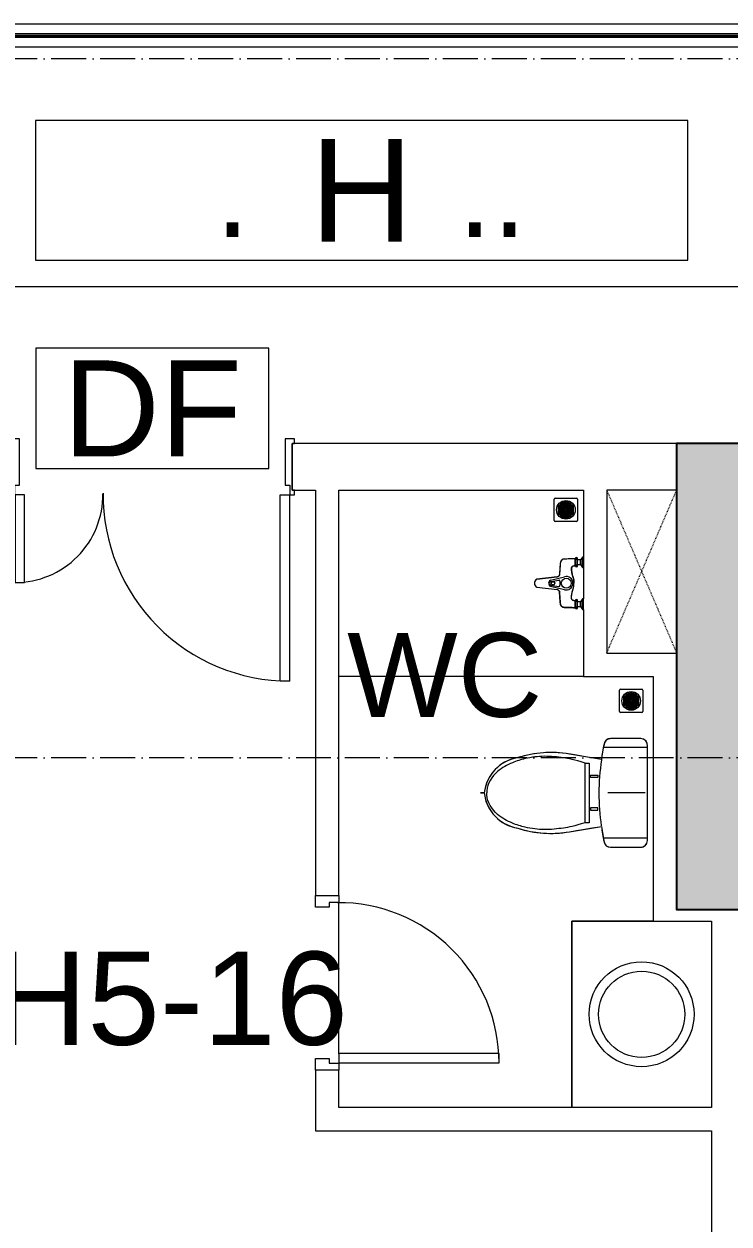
# Model space of a CAD drawing. Header units: millimetres. Extents: x -20144 to 122974, y -38328 to 48263.
# Drawn here: x 13950 to 16976, y 6450 to 11600 of the extents above; entities that cross this region are included whole.
import ezdxf
from ezdxf.enums import TextEntityAlignment as Align

# ---------------------------------------------------------------- set-up
doc = ezdxf.new("R2010")
doc.units = ezdxf.units.MM
doc.linetypes.add('Dash', pattern=[6.35, 3.175, -3.175])
doc.linetypes.add('Grid Line', pattern=[4.2, 3, -0.6, 0, -0.6])
for name, color, linetype, lineweight in [('A-DETL-GENF', 31, 'Continuous', 5), ('A-DETL-GENF-HDLN', 161, 'Dash', 5), ('CHU', 181, 'Continuous', 5), ('CUA', 31, 'Continuous', 9), ('DIM', 1, 'Continuous', 5), ('KI-HIEU-1', 151, 'Continuous', 9), ('NET-CAT', 3, 'Continuous', 15), ('NET-THAY', 2, 'Continuous', 9), ('THIET-BI', 44, 'Continuous', 5), ('TRUC', 225, 'Continuous', 5), ('X-COT HAM$0$LC.HA', 8, 'Continuous', 9), ('Y-GHI CHU PCCC$0$Z-CT1-GHI CHU TT$0$KI-HIEU', 6, 'Continuous', 13)]:
    doc.layers.add(name, color=color, linetype=linetype, lineweight=lineweight)
doc.styles.add('Arial', font='arial_0.ttf', dxfattribs={"height": 200})
doc.styles.add('Arial_3', font='arial_0.ttf', dxfattribs={"height": 400})
doc.styles.add('Arial_4', font='arial_0.ttf', dxfattribs={"height": 360})
doc.styles.add('Arial_5', font='arial_0.ttf', dxfattribs={"height": 400})
doc.styles.add('Y-GHI CHU PCCC$0$Arial', font='arial_0.ttf')
doc.dimstyles.new('Diagonal_-_2mm_Arial', dxfattribs={"dimscale": 304.8, "dimtxt": 408.10376, "dimasz": 0.984252, "dimexe": 0.656168, "dimexo": 4.593176, "dimgap": 0.098425, "dimtad": 1, "dimdec": 0, "dimzin": 0, "dimdsep": 46, "dimtxsty": 'Arial_3', "dimblk1": 'OBLIQUE', "dimblk2": 'OBLIQUE', "dimsah": 1, "dimcen": 0.09, "dimdle": 0.656168, "dimazin": 0, "dimtfac": 1, "dimtdec": 4, "dimtix": 1, "dimtmove": 0, "dimatfit": 3, "dimfxl": 0, "dimtvp": 1, "dimtolj": 1, "dimtzin": 0, "dimlwd": 9, "dimlwe": 9, "dimarcsym": 0})

# ---------------------------------------------------------------- blocks, each defined once
blk = doc.blocks.new('ALC1807-ASCENT PLAZA-KET CAU_rvt-1-MẶT BẰNG TẦNG 5 ĐẾN TẦNG 22')
at = {"layer": 'X-COT HAM$0$LC.HA'}
h = blk.add_hatch(color=256, dxfattribs=at)
h.dxf.hatch_style = 1
h.paths.add_polyline_path([(17250.5, 9800.1), (16750.5, 9800.1), (16750.5, 7800.1), (17250.5, 7800.1)])
at = {"ltscale": 1000}
blk.add_lwpolyline([(17250.5, 9800.1), (16750.5, 9800.1), (16750.5, 7800.1), (17250.5, 7800.1)], close=True, dxfattribs=at)
blk = doc.blocks.new('X-SEN - X-SEN-1305592-MẶT BẰNG TẦNG 5 ĐẾN TẦNG 22')
at = {"layer": 'THIET-BI'}
for p, q in [((-67.5, 0), (-112.5, 0)), ((-112.5, 0), (-112.5, -3.8)), ((-112.5, 0), (-67.5, 0)), ((-112.5, -3.8), (-112.5, 0)), ((-67.5, -3.8), (-67.5, 0)), ((-67.5, 0), (-67.5, -3.8)), ((112.5, 0), (67.5, 0)), ((67.5, 0), (67.5, -3.8)), ((67.5, 0), (67.5, -3.8)), ((112.5, 0), (67.5, 0)), ((112.5, -3.8), (112.5, 0)), ((112.5, -3.8), (112.5, 0)), ((-112.5, -3.8), (-99.9, -12.6)), ((-67.5, -3.8), (-112.5, -3.8)), ((-112.5, -3.8), (-99.9, -12.6)), ((-99.9, -25.3), (-107.2, -25.3)), ((-72.8, -25.3), (-107.2, -25.3)), ((-107.2, -34.3), (-105.1, -34.3)), ((-107.2, -34.3), (-72.8, -34.3)), ((-105.1, -34.3), (-105.1, -37.2)), ((-105.1, -34.3), (-105.1, -37.2)), ((-74.9, -34.3), (-105.1, -34.3)), ((-105.1, -37.2), (-74.9, -37.2)), ((-99.9, -12.6), (-99.9, -25.3)), ((-99.9, -12.6), (-80.1, -12.6)), ((-80.1, -12.6), (-99.9, -12.6)), ((-99.9, -12.6), (-99.9, -25.3)), ((-80.1, -12.6), (-67.5, -3.8)), ((-80.1, -12.6), (-67.5, -3.8)), ((-80.1, -25.3), (-80.1, -12.6)), ((-80.1, -25.3), (-80.1, -12.6)), ((-72.8, -25.3), (-80.1, -25.3)), ((-74.9, -37.2), (-74.9, -34.3)), ((-74.9, -34.3), (-72.8, -34.3)), ((-74.9, -37.2), (-74.9, -34.3)), ((67.5, -3.8), (80.1, -12.6)), ((112.5, -3.8), (67.5, -3.8)), ((67.5, -3.8), (80.1, -12.6)), ((80.1, -25.3), (72.8, -25.3)), ((107.2, -25.3), (72.8, -25.3)), ((72.8, -34.3), (74.9, -34.3)), ((72.8, -34.3), (107.2, -34.3)), ((74.9, -34.3), (74.9, -37.2)), ((74.9, -34.3), (74.9, -37.2)), ((105.1, -34.3), (74.9, -34.3)), ((74.9, -37.2), (105.1, -37.2)), ((80.1, -12.6), (80.1, -25.3)), ((99.9, -12.6), (80.1, -12.6)), ((80.1, -12.6), (99.9, -12.6)), ((99.9, -12.6), (80.1, -12.6)), ((80.1, -12.6), (80.1, -25.3)), ((99.9, -12.6), (112.5, -3.8)), ((99.9, -12.6), (112.5, -3.8)), ((99.9, -25.3), (99.9, -12.6)), ((99.9, -25.3), (99.9, -12.6)), ((107.2, -25.3), (99.9, -25.3)), ((105.1, -37.2), (105.1, -34.3)), ((105.1, -34.3), (107.2, -34.3)), ((105.1, -37.2), (105.1, -34.3)), ((-12.9, -141.7), (-27.6, -80.8)), ((12.9, -141.7), (27.6, -80.8)), ((-27.3, -113.1), (-17.5, -199.2)), ((-17.5, -199.2), (-27.3, -113.1)), ((-7.7, -139.6), (-13.8, -105.5)), ((7.7, -139.6), (13.8, -105.5)), ((17.5, -199.2), (27.3, -113.1)), ((17.5, -199.2), (27.3, -113.1))]:
    blk.add_line(p, q, dxfattribs=at)
for centre, radius in [((0, -73.2), 21.5), ((0, -130.1), 7.2)]:
    blk.add_circle(centre, radius, dxfattribs=at)
for centre, radius, start, end in [((-102.9, -29.8), 6.9, 148.0246, 211.9754), ((-102.9, -29.8), 6.9, 148.0246, 211.9754), ((-107.2, -27.1), 1.8, 90, 148.0246), ((-107.2, -27.1), 1.8, 90, 148.0246), ((-107.2, -32.5), 1.8, 211.9754, 270), ((-107.2, -32.5), 1.8, 211.9754, 270), ((-112.5, -29.8), 6.9, 319.2845, 40.7155), ((-94.4, -29.8), 6.9, 139.2845, 220.7155), ((-85.4, -29.8), 6.9, 319.2845, 40.7155), ((-67.5, -29.8), 6.9, 139.2845, 220.7155), ((-72.8, -27.1), 1.8, 31.9754, 90), ((-72.8, -27.1), 1.8, 31.9754, 90), ((-72.8, -32.5), 1.8, 270, 328.0246), ((-72.8, -32.5), 1.8, 270, 328.0246), ((-77.1, -29.8), 6.9, 328.0246, 31.9754), ((-77.1, -29.8), 6.9, 328.0246, 31.9754), ((-0.4, -73.2), 28.3, 89.2517, 195.6693), ((0.4, -73.2), 28.3, 344.3307, 90.7483), ((77.1, -29.8), 6.9, 148.0246, 211.9754), ((77.1, -29.8), 6.9, 148.0246, 211.9754), ((72.8, -27.1), 1.8, 90, 148.0246), ((72.8, -27.1), 1.8, 90, 148.0246), ((72.8, -32.5), 1.8, 211.9754, 270), ((72.8, -32.5), 1.8, 211.9754, 270), ((67.5, -29.8), 6.9, 319.2845, 40.7155), ((85.6, -29.8), 6.9, 139.2845, 220.7155), ((94.6, -29.8), 6.9, 319.2845, 40.7155), ((112.5, -29.8), 6.9, 139.2845, 220.7155), ((107.2, -27.1), 1.8, 31.9754, 90), ((107.2, -27.1), 1.8, 31.9754, 90), ((107.2, -32.5), 1.8, 270, 328.0246), ((107.2, -32.5), 1.8, 270, 328.0246), ((102.9, -29.8), 6.9, 328.0246, 31.9754), ((102.9, -29.8), 6.9, 328.0246, 31.9754), ((-9.4, -104.7), 4.5, 74.0703, 190.1556), ((-0.4, -73.2), 28.3, 254.0703, 270.7483), ((0.4, -73.2), 28.3, 269.2517, 285.9297), ((9.4, -104.7), 4.5, 349.8444, 105.9297), ((0, -134.7), 14.7, 208.4144, 331.5856), ((0, -136.6), 8.24, 201.1294, 338.8706), ((0, -191), 19.3, 205.0481, 334.9519), ((0, -191), 19.3, 205.0481, 334.9519)]:
    blk.add_arc(centre, radius, start, end, dxfattribs=at)
for points, knots in [([(-105.1, -37.2), (-105.1, -39.1), (-104.9, -42.9), (-104.7, -48.5), (-104.5, -54.2), (-104.2, -61.7), (-103.9, -68.4), (-103.8, -73.6), (-103.7, -75.5), (-103.7, -76.7), (-103.6, -77.6), (-103.6, -78.6), (-103.6, -79.8), (-103.6, -81), (-103.5, -81.8), (-103.5, -82.3), (-103.5, -82.6), (-103.4, -83), (-103.4, -83.5), (-103.3, -84.3), (-103.2, -85.5), (-103.1, -86.6), (-102.8, -87.6), (-102.6, -88.2), (-102.3, -88.9), (-101.9, -89.7), (-101.3, -90.8), (-100.6, -91.7), (-100, -92.5), (-99, -93.6), (-97.8, -94.7), (-96.2, -95.8), (-95, -96.6), (-93.7, -97.2), (-92.4, -97.7), (-91.2, -98.1), (-90.3, -98.4), (-89.6, -98.5), (-88.9, -98.7), (-88, -98.8), (-86.8, -99), (-85.6, -99.1), (-84.7, -99.1), (-84, -99.2), (-83.3, -99.3), (-82.3, -99.4), (-81.2, -99.5), (-79.7, -99.6), (-77.9, -99.8), (-75.5, -100), (-72.8, -100.2), (-70, -100.5), (-66.3, -100.8), (-61.6, -101.2), (-56, -101.5), (-51.7, -101.8), (-48.8, -101.9), (-47.3, -101.9), (-46.1, -101.9), (-45.1, -102), (-44.4, -102), (-43.6, -102), (-42.6, -102), (-41.4, -102), (-40.1, -102), (-39.3, -102.1), (-38.8, -102.1), (-38.5, -102.2), (-38.1, -102.2), (-37.6, -102.3), (-36.8, -102.4), (-35.6, -102.6), (-34.3, -103), (-33.2, -103.5), (-32.5, -104), (-31.7, -104.6), (-30.5, -105.7), (-29, -107.6), (-27.9, -110.1), (-27.4, -112), (-27.3, -113.1)], [0, 0, 0, 0, 0.041667, 0.083333, 0.125, 0.166667, 0.25, 0.270833, 0.28125, 0.291667, 0.296875, 0.302083, 0.3125, 0.322917, 0.328125, 0.330729, 0.333333, 0.335938, 0.338542, 0.34375, 0.354167, 0.364583, 0.369792, 0.375, 0.380208, 0.385417, 0.395833, 0.40625, 0.411458, 0.416667, 0.4375, 0.447917, 0.458333, 0.46875, 0.479167, 0.489583, 0.494792, 0.5, 0.505208, 0.510417, 0.520833, 0.53125, 0.536458, 0.541667, 0.546875, 0.552083, 0.5625, 0.572917, 0.583333, 0.604167, 0.625, 0.645833, 0.666667, 0.708333, 0.75, 0.791667, 0.802083, 0.8125, 0.822917, 0.828125, 0.833333, 0.838542, 0.84375, 0.854167, 0.864583, 0.869792, 0.872396, 0.875, 0.877604, 0.880208, 0.885417, 0.895833, 0.90625, 0.916667, 0.921875, 0.927083, 0.9375, 0.958333, 0.979167, 1, 1, 1, 1]), ([(-105.1, -37.2), (-104.5, -52.3), (-103.9, -68.7), (-103.3, -87.5), (-99.6, -93.9), (-92.4, -98.5), (-72.6, -100.1), (-54, -102.2), (-33.9, -102), (-28.7, -107.4), (-27.8, -111), (-27.3, -113.1)], [0, 0, 0, 0, 45.441328, 49.333631, 56.110562, 66.562664, 73.682324, 114.966912, 125.570438, 129.900151, 136.284558, 136.284558, 136.284558, 136.284558]), ([(0, -41), (-2, -40.9), (-5.6, -40.9), (-10.3, -41.2), (-14.4, -41.6), (-18, -42.2), (-21.2, -42.9), (-24.2, -43.7), (-27.1, -44.6), (-30, -45.4), (-32.9, -46.3), (-35.8, -47.2), (-38.8, -47.9), (-41.8, -48.6), (-45.1, -49.2), (-48.4, -49.8), (-51.8, -50.2), (-54.8, -50.5), (-56.9, -50.7), (-58.1, -50.8), (-59, -50.9), (-59.9, -51), (-60.8, -51), (-61.7, -51), (-62.4, -51), (-63, -51), (-63.6, -51), (-64.4, -50.9), (-65.1, -50.8), (-65.7, -50.7), (-66.1, -50.6), (-66.5, -50.5), (-67.1, -50.4), (-68.1, -50.1), (-69.1, -49.6), (-70.1, -49), (-71.1, -48.3), (-72, -47.4), (-72.8, -46.6), (-73.3, -45.8), (-73.8, -45.1), (-74.1, -44.3), (-74.4, -43.5), (-74.6, -42.6), (-74.7, -41.9), (-74.8, -41.3), (-74.8, -40.9), (-74.9, -40.4), (-74.9, -39.8), (-74.9, -38.8), (-74.9, -37.9), (-74.9, -37.2)], [0, 0, 0, 0, 0.041667, 0.083333, 0.125, 0.166667, 0.208333, 0.25, 0.291667, 0.333333, 0.375, 0.416667, 0.458333, 0.5, 0.541667, 0.583333, 0.625, 0.666667, 0.6875, 0.697917, 0.708333, 0.71875, 0.729167, 0.739583, 0.75, 0.755208, 0.760417, 0.770833, 0.78125, 0.786458, 0.791667, 0.796875, 0.802083, 0.8125, 0.833333, 0.84375, 0.854167, 0.875, 0.885417, 0.895833, 0.90625, 0.916667, 0.927083, 0.9375, 0.947917, 0.953125, 0.958333, 0.963542, 0.96875, 0.979167, 1, 1, 1, 1]), ([(-74.9, -37.2), (-74.9, -39.9), (-75, -44.9), (-67.9, -51.6), (-55.3, -50.7), (-39.4, -48.7), (-24.4, -43.4), (-11.8, -40.7), (0, -41)], [0, 0, 0, 0, 8.475038, 15.961674, 29.255673, 47.963091, 70.422589, 93.837243, 93.837243, 93.837243, 93.837243]), ([(74.9, -37.2), (74.9, -37.9), (74.9, -38.8), (74.9, -39.8), (74.9, -40.4), (74.8, -40.9), (74.8, -41.3), (74.7, -41.9), (74.6, -42.6), (74.4, -43.3), (74.3, -43.9), (74.1, -44.4), (73.8, -45.1), (73.3, -45.8), (72.8, -46.6), (72, -47.4), (71.1, -48.3), (70.1, -49), (69.1, -49.6), (68.1, -50.1), (67.1, -50.4), (66.5, -50.5), (66.1, -50.6), (65.7, -50.7), (65.1, -50.8), (64.4, -50.9), (63.5, -51), (62.7, -51), (62.1, -51), (61.5, -51), (60.8, -51), (59.9, -51), (59, -50.9), (58.1, -50.8), (56.9, -50.7), (54.8, -50.5), (51.8, -50.2), (47.2, -49.6), (41.8, -48.7), (36.8, -47.4), (32.9, -46.3), (30, -45.4), (27.1, -44.6), (24.2, -43.7), (21.2, -42.9), (18, -42.2), (14.4, -41.6), (10.3, -41.2), (5.6, -40.9), (2, -40.9), (0, -41)], [0, 0, 0, 0, 0.020833, 0.03125, 0.036458, 0.041667, 0.046875, 0.052083, 0.0625, 0.072917, 0.078125, 0.083333, 0.09375, 0.104167, 0.114583, 0.125, 0.145833, 0.15625, 0.166667, 0.1875, 0.197917, 0.203125, 0.208333, 0.213542, 0.21875, 0.229167, 0.239583, 0.25, 0.255208, 0.260417, 0.270833, 0.28125, 0.291667, 0.302083, 0.3125, 0.333333, 0.375, 0.416667, 0.5, 0.583333, 0.625, 0.666667, 0.708333, 0.75, 0.791667, 0.833333, 0.875, 0.916667, 0.958333, 1, 1, 1, 1]), ([(74.9, -37.2), (74.9, -39.9), (75, -44.9), (67.9, -51.6), (55.3, -50.7), (39.4, -48.7), (24.4, -43.4), (11.8, -40.7), (0, -41)], [0, 0, 0, 0, 8.475038, 15.961674, 29.255673, 47.963091, 70.422589, 93.837243, 93.837243, 93.837243, 93.837243]), ([(27.3, -113.1), (27.4, -112), (27.9, -110.1), (29, -107.6), (30.5, -105.7), (31.7, -104.6), (32.5, -104), (33.2, -103.5), (34.3, -103), (35.6, -102.6), (36.8, -102.4), (37.6, -102.3), (38.1, -102.2), (38.5, -102.2), (38.8, -102.1), (39.3, -102.1), (40.1, -102), (41.4, -102), (42.6, -102), (43.6, -102), (44.4, -102), (45.1, -102), (46.1, -101.9), (47.3, -101.9), (48.8, -101.9), (51.7, -101.8), (57.9, -101.4), (65.3, -100.9), (72.8, -100.2), (76.9, -99.8), (79.7, -99.6), (81.2, -99.5), (82.3, -99.4), (83.3, -99.3), (84, -99.2), (84.7, -99.1), (85.6, -99.1), (86.8, -99), (88, -98.8), (88.9, -98.7), (89.6, -98.5), (90.3, -98.4), (91.2, -98.1), (92.4, -97.7), (93.7, -97.2), (95, -96.6), (96.2, -95.8), (97.8, -94.7), (99.2, -93.4), (100.4, -91.9), (101.3, -90.8), (101.9, -89.7), (102.3, -88.9), (102.6, -88.2), (102.8, -87.6), (103.1, -86.6), (103.2, -85.5), (103.3, -84.3), (103.4, -83.5), (103.4, -83), (103.5, -82.6), (103.5, -82.3), (103.5, -81.8), (103.6, -81), (103.6, -79.8), (103.6, -78.6), (103.6, -77.6), (103.7, -76.7), (103.7, -75.5), (103.8, -73.6), (103.9, -70.3), (104.1, -65.5), (104.5, -54.2), (104.8, -44.8), (105.1, -37.2)], [0, 0, 0, 0, 0.020833, 0.041667, 0.0625, 0.072917, 0.078125, 0.083333, 0.09375, 0.104167, 0.114583, 0.119792, 0.122396, 0.125, 0.127604, 0.130208, 0.135417, 0.145833, 0.15625, 0.161458, 0.166667, 0.171875, 0.177083, 0.1875, 0.197917, 0.208333, 0.25, 0.333333, 0.375, 0.416667, 0.427083, 0.4375, 0.447917, 0.453125, 0.458333, 0.463542, 0.46875, 0.479167, 0.489583, 0.494792, 0.5, 0.505208, 0.510417, 0.520833, 0.53125, 0.541667, 0.552083, 0.5625, 0.583333, 0.59375, 0.604167, 0.614583, 0.619792, 0.625, 0.630208, 0.635417, 0.645833, 0.65625, 0.661458, 0.664062, 0.666667, 0.669271, 0.671875, 0.677083, 0.6875, 0.697917, 0.703125, 0.708333, 0.71875, 0.729167, 0.75, 0.791667, 0.833333, 1, 1, 1, 1]), ([(105.1, -37.2), (104.5, -52.3), (103.9, -68.7), (103.3, -87.5), (99.6, -93.9), (92.4, -98.5), (72.6, -100.1), (54, -102.2), (33.9, -102), (28.7, -107.4), (27.8, -111), (27.3, -113.1)], [0, 0, 0, 0, 45.441328, 49.333631, 56.110562, 66.562664, 73.682324, 114.966912, 125.570438, 129.900151, 136.284558, 136.284558, 136.284558, 136.284558])]:
    blk.add_open_spline(points, degree=3, knots=knots, dxfattribs=at)
blk = doc.blocks.new('X-PHEU - X-PHEU-1231512-MẶT BẰNG TẦNG 5 ĐẾN TẦNG 22')
at = {"layer": 'THIET-BI'}
for p, q in [((25, 29), (25, 121)), ((29, 125), (121, 125)), ((52.5, 103.1), (52.5, 46.9)), ((57.5, 43.5), (57.5, 106.5)), ((62.5, 108.8), (62.5, 41.2)), ((67.5, 39.8), (67.5, 110.2)), ((72.5, 110.9), (72.5, 78.1)), ((77.5, 78.1), (77.5, 110.9)), ((82.5, 110.2), (82.5, 39.8)), ((87.5, 41.2), (87.5, 108.8)), ((92.5, 106.5), (92.5, 43.5)), ((97.5, 46.9), (97.5, 103.1)), ((125, 121), (125, 29)), ((42.5, 90.5), (42.5, 59.5)), ((47.5, 51.8), (47.5, 98.2)), ((72.5, 71.9), (72.5, 39.1)), ((77.5, 39.1), (77.5, 71.9)), ((102.5, 98.2), (102.5, 51.8)), ((107.5, 59.5), (107.5, 90.5)), ((121, 25), (29, 25))]:
    blk.add_line(p, q, dxfattribs=at)
blk.add_circle((75, 75), 40, dxfattribs=at)
for centre, radius, start, end in [((29, 121), 4, 90, 180), ((75, 75), 36, 119.0853, 128.6822), ((75, 75), 36, 102.0247, 110.3175), ((75, 75), 36, 90, 93.9821), ((75, 75), 36, 86.0179, 90), ((75, 75), 36, 69.6825, 77.9753), ((75, 75), 36, 51.3178, 60.9147), ((121, 121), 4, 0, 90), ((75, 75), 36, 139.8082, 154.5256), ((75, 75), 36, 205.4744, 220.1918), ((75, 75), 4, 128.6822, 231.3178), ((75, 75), 4, 308.6822, 51.3178), ((75, 75), 36, 25.4744, 40.1918), ((75, 75), 36, 319.8082, 334.5256), ((29, 29), 4, 180, 270), ((75, 75), 36, 231.3178, 240.9147), ((75, 75), 36, 249.6825, 257.9753), ((75, 75), 36, 266.0179, 270), ((75, 75), 36, 270, 273.9821), ((75, 75), 36, 282.0247, 290.3175), ((75, 75), 36, 299.0853, 308.6822), ((121, 29), 4, 270, 360)]:
    blk.add_arc(centre, radius, start, end, dxfattribs=at)
blk = doc.blocks.new('X-XI1 - X-XI-V5-MẶT BẰNG TẦNG 5 ĐẾN TẦNG 22')
at = {"layer": 'THIET-BI'}
for p, q in [((204.3, 0), (-204.3, 0)), ((204.3, 0), (-204.3, 0)), ((204.3, 0), (0, 0)), ((194.6, 0), (194.6, -186.1)), ((215, -2.1), (204.3, 0)), ((-230.6, -16.8), (-233.2, -33.2)), ((-233.2, -29), (-233.2, -157.9)), ((-233.2, -29), (-233.2, -157.9)), ((-233.2, -33.2), (-233.2, -45)), ((-233.2, -45), (-233.2, -157.9)), ((-227.9, -12.2), (-230.6, -16.8)), ((-222, -6.1), (-227.9, -12.2)), ((-212.4, -1.2), (-222, -6.1)), ((-204.3, 0), (-212.4, -1.2)), ((0, 0), (-204.3, 0)), ((-194.6, 0), (-194.6, -185.7)), ((0, -9.4), (0, -169.7)), ((219.3, -4.2), (215, -2.1)), ((224.8, -8.5), (219.3, -4.2)), ((227.7, -12), (224.8, -8.5)), ((231.6, -19.3), (227.7, -12)), ((233.2, -29), (231.6, -19.3)), ((233.2, -157.9), (233.2, -29)), ((233.2, -157.9), (233.2, -29)), ((233.2, -157.9), (233.2, -29)), ((-233.2, -157.9), (-232.9, -162.1)), ((-232.9, -162.1), (-231, -169.1)), ((-231, -169.1), (-228, -174.5)), ((-228, -174.5), (-224.2, -178.9)), ((-224.2, -178.9), (-216.9, -183.9)), ((-216.9, -183.9), (-209.4, -186.4)), ((-209.4, -186.4), (-202.4, -187.7)), ((-202.4, -187.7), (-192, -189.7)), ((-192, -189.7), (-184.2, -191.1)), ((-184.2, -191.1), (-168, -193.8)), ((-168, -193.8), (-149.9, -196.6)), ((-143.8, -197.5), (-166.7, -335.2)), ((-143.8, -197.5), (-166.7, -335.2)), ((-149.9, -196.6), (-143.8, -197.5)), ((-143.8, -197.5), (-147.8, -221.1)), ((143.8, -197.5), (212.9, -185.5)), ((166.7, -335.2), (143.8, -197.5)), ((166.7, -335.2), (143.8, -197.5)), ((146.9, -216.1), (143.8, -197.5)), ((212.9, -185.5), (220.8, -181.7)), ((220.8, -181.7), (226.5, -176.5)), ((226.5, -176.5), (231.9, -166.7)), ((231.9, -166.7), (233.2, -157.9)), ((-147.8, -221.1), (-155.3, -266.3)), ((-127.7, -249.9), (127.7, -249.9)), ((-127.7, -267.8), (-127.7, -249.9)), ((-76.6, -213.5), (-66.1, -213.5)), ((-76.6, -245), (-76.6, -213.5)), ((-66.1, -245), (-76.6, -245)), ((-66.1, -213.5), (-66.1, -245)), ((64, -213.5), (64, -245)), ((74.4, -213.5), (64, -213.5)), ((64, -245), (74.4, -245)), ((74.4, -245), (74.4, -213.5)), ((127.7, -249.9), (127.7, -267.8)), ((151.8, -245.3), (146.9, -216.1)), ((157.2, -277.8), (151.8, -245.3)), ((-161.5, -303.8), (-164.6, -322)), ((-157.7, -280.9), (-161.5, -303.8)), ((-155.3, -266.3), (-157.7, -280.9)), ((-8.6, -267.8), (-127.7, -267.8)), ((127.7, -267.8), (-8.6, -267.8)), ((161.7, -304.9), (157.2, -277.8)), ((166.7, -335.2), (161.7, -304.9)), ((-168.9, -349), (-171, -365.1)), ((-164.6, -322), (-168.9, -349)), ((171.6, -371), (166.7, -335.2)), ((-172.5, -383), (-173.5, -402.2)), ((-173.5, -402.2), (-173.1, -436.1)), ((-171, -365.1), (-172.5, -383)), ((173.2, -395.8), (171.6, -371)), ((173.5, -426.5), (173.2, -395.8)), ((-173.1, -436.1), (-172.5, -446.5)), ((-172.5, -446.5), (-169.6, -474.8)), ((165.2, -502.3), (172.5, -446.5)), ((172.5, -446.5), (173.5, -426.5)), ((-169.6, -474.8), (-166.5, -495.3)), ((-166.5, -495.3), (-161.1, -520.9)), ((161.7, -518.5), (165.2, -502.3)), ((-161.1, -520.9), (-151.4, -555.9)), ((-151.4, -555.9), (-143.5, -587)), ((145.5, -581), (151.4, -555.9)), ((151.4, -555.9), (155.1, -543.7)), ((155.1, -543.7), (161.7, -518.5)), ((-143.5, -587), (-131.8, -612.8)), ((-131.8, -612.8), (-121.7, -628.9)), ((114.1, -638.9), (131.6, -613.2)), ((131.6, -613.2), (145.5, -581)), ((-121.7, -628.9), (-100.2, -653.8)), ((-100.2, -653.8), (-87.5, -664.8)), ((-87.5, -664.8), (-69.9, -676.9)), ((60.8, -681.9), (86, -665.9)), ((86, -665.9), (100.2, -653.8)), ((100.2, -653.8), (114.1, -638.9)), ((-69.9, -676.9), (-49.6, -687.2)), ((-49.6, -687.2), (-19.9, -696.9)), ((-19.9, -696.9), (0, -700.2)), ((0, -700.2), (34.6, -692.9)), ((0, -700.2), (0, -702.7)), ((0, -712.5), (0, -700.2)), ((0, -700.3), (0, -710.2)), ((0, -702.7), (0, -715.9)), ((0, -710.2), (0, -716.9)), ((0, -717.2), (0, -712.5)), ((0, -716.9), (0, -717.2)), ((34.6, -692.9), (60.8, -681.9))]:
    blk.add_line(p, q, dxfattribs=at)
for centre, radius, start, end in [((204.3, -29), 29, 360, 90), ((204.3, -29), 29, 0, 90), ((-204.3, -29), 29, 90, 180), ((-204.3, -29), 29, 90, 180), ((-204.3, -157.9), 29, 180, 259.8599), ((-204.3, -157.9), 29, 180, 259.8599), ((18.1, 960), 1168.8, 258.7762, 262.0348), ((18.1, 960), 1168.8, 258.7762, 262.0348), ((18.1, 960), 1168.8, 262.1447, 269.1633), ((-16, 957.7), 1166.4, 270.8375, 277.7683), ((-18.1, 960), 1168.8, 277.9652, 281.2238), ((-18.1, 960), 1168.8, 277.9652, 281.2238), ((204.3, -157.9), 29, 280.1401, 360), ((204.3, -157.9), 29, 280.1401, 0), ((287.1, -414.4), 460.7, 170.0941, 197.8856), ((287.1, -414.4), 460.7, 170.0941, 197.8856), ((-287.1, -414.4), 460.7, 342.1144, 9.9059), ((-287.1, -414.4), 460.7, 342.1144, 9.9059), ((18.2, -529.6), 171.6, 188.8267, 263.9098), ((18.2, -529.6), 171.6, 188.8267, 263.9098), ((-18.2, -529.6), 171.6, 276.0902, 351.1733), ((-18.2, -529.6), 171.6, 276.0902, 351.1733)]:
    blk.add_arc(centre, radius, start, end, dxfattribs=at)
for points in [[(-127.7, -267.8), (-143.4, -315.6), (-152.2, -364.8), (-160.3, -442.2), (-151, -516.8), (-129.6, -585.3), (-93.5, -652), (-37.5, -689.3), (-2.9, -689.4), (0, -689.4)], [(127.7, -267.8), (143.4, -315.6), (152.2, -364.8), (160.3, -442.2), (151, -516.8), (129.6, -585.3), (93.5, -652), (37.5, -689.3), (2.9, -689.4), (0, -689.4)]]:
    blk.add_open_spline(points, degree=3, knots=[12.724379, 12.724379, 12.724379, 12.724379, 75.096459, 151.912755, 228.70098, 282.501534, 351.034079, 439.49288, 447.51098, 447.51098, 447.51098, 447.51098], dxfattribs=at)
blk = doc.blocks.new('X-LA - X-LA-1366103-MẶT BẰNG TẦNG 5 ĐẾN TẦNG 22')
at = {"layer": 'THIET-BI'}
for p, q in [((-400, -250), (-400, -600)), ((-400, -600), (-400, -250)), ((-400, -600), (400, -600)), ((400, -600), (-400, -600))]:
    blk.add_line(p, q, dxfattribs=at)
for radius in [225, 185]:
    blk.add_circle((0, -300), radius, dxfattribs=at)
blk = doc.blocks.new('CUA VAO CAN HO - Type 1-1365942-MẶT BẰNG TẦNG 5 ĐẾN TẦNG 22')
at = {"layer": 'CUA'}
for p, q in [((-487.5, 922.3), (-447.5, 922.3)), ((-487.5, 122.3), (-487.5, 922.3)), ((-447.5, 922.3), (-447.5, 122.3)), ((650.5, 499.3), (650.5, 122.3)), ((690.5, 499.3), (650.5, 499.3)), ((690.5, 122.3), (690.5, 499.3)), ((-447.5, 122.3), (-487.5, 122.3)), ((650.5, 122.3), (690.5, 122.3))]:
    blk.add_line(p, q, dxfattribs=at)
at = {"layer": 'CUA', "lineweight": 5}
for p, q in [((-488.5, 122.3), (-508.5, 122.3)), ((-508.5, 122.3), (-508.5, 102.3)), ((-488.5, 81.3), (-488.5, 122.3)), ((711.5, 122.3), (691.5, 122.3)), ((691.5, 122.3), (691.5, 81.3)), ((711.5, 102.3), (711.5, 122.3)), ((-508.5, 102.3), (-498.5, 102.3)), ((-498.5, 102.3), (-498.5, -97.7)), ((-468.5, 81.3), (-488.5, 81.3)), ((-468.5, -117.7), (-468.5, 81.3)), ((691.5, 81.3), (671.5, 81.3)), ((671.5, 81.3), (671.5, -117.7)), ((701.5, -97.7), (701.5, 102.3)), ((701.5, 102.3), (711.5, 102.3)), ((-498.5, -97.7), (-508.5, -97.7)), ((-508.5, -97.7), (-508.5, -117.7)), ((711.5, -97.7), (701.5, -97.7)), ((711.5, -117.7), (711.5, -97.7)), ((-508.5, -117.7), (-468.5, -117.7)), ((671.5, -117.7), (711.5, -117.7))]:
    blk.add_line(p, q, dxfattribs=at)
for centre, radius, start, end in [((-487.5, 122.3), 800, 359.5, 90), ((690.5, 122.3), 377, 90, 180.5)]:
    blk.add_arc(centre, radius, start, end, dxfattribs=at)
blk = doc.blocks.new('CUA WC - Type 1-1365100-MẶT BẰNG TẦNG 5 ĐẾN TẦNG 22')
at = {"layer": 'CUA', "lineweight": 5}
for p, q in [((-273.5, -52.3), (-273.5, 47.7)), ((-273.5, 47.7), (-223.5, 47.7)), ((-223.5, 47.7), (-223.5, -11.3)), ((426.5, 47.7), (476.5, 47.7)), ((426.5, -11.3), (426.5, 47.7)), ((476.5, 47.7), (476.5, -52.3)), ((-243.5, -11.3), (-243.5, -52.3)), ((-223.5, -11.3), (-243.5, -11.3)), ((446.5, -11.3), (426.5, -11.3)), ((446.5, -52.3), (446.5, -11.3)), ((-243.5, -52.3), (-273.5, -52.3)), ((476.5, -52.3), (446.5, -52.3))]:
    blk.add_line(p, q, dxfattribs=at)
at = {"layer": 'CUA'}
for p, q in [((-202.5, -52.3), (-242.5, -52.3)), ((-242.5, -52.3), (-242.5, -740.3)), ((-202.5, -740.3), (-202.5, -52.3)), ((-242.5, -740.3), (-202.5, -740.3))]:
    blk.add_line(p, q, dxfattribs=at)
at = {"layer": 'CUA', "lineweight": 5}
blk.add_arc((-242.5, -52.3), 688, 270, 0.5, dxfattribs=at)
blk = doc.blocks.new('Family2 - Family1-1830954-MẶT BẰNG TẦNG 5 ĐẾN TẦNG 22')
at = {"layer": 'A-DETL-GENF'}
for p, q in [((300, 700), (0, 700)), ((0, 700), (0, 0)), ((300, 0), (300, 700)), ((0, 0), (300, 0))]:
    blk.add_line(p, q, dxfattribs=at)
at = {"layer": 'A-DETL-GENF-HDLN'}
for p, q in [((0, 700), (300, 0.8)), ((0, 0), (300, 699.2))]:
    blk.add_line(p, q, dxfattribs=at)
blk = doc.blocks.new('_Oblique')
at = {"color": 0, "linetype": 'ByBlock', "lineweight": -2}
blk.add_line((-0.5, -0.5), (0.5, 0.5), dxfattribs=at)
blk = doc.blocks.new('DIMBLOCK63-MẶT BẰNG TẦNG 5 ĐẾN TẦNG 22')
at = {"layer": 'Defpoints', "color": 0, "transparency": 16777216}
for p in [(29700.5, 10473.8), (13200.5, 9799.9), (29700.5, 9799.9)]:
    blk.add_point(p, dxfattribs=at)
at = {"layer": 'DIM', "color": 0, "lineweight": 9, "transparency": 16777216}
for p, q in [((13200.5, 11199.9), (13200.5, 10673.8)), ((29700.5, 11199.9), (29700.5, 10673.8)), ((13000.5, 10473.8), (29900.5, 10473.8))]:
    blk.add_line(p, q, dxfattribs=at)
at = {"layer": 'DIM', "color": 0, "lineweight": 9, "transparency": 16777216, "xscale": 300, "yscale": 300, "zscale": 300, "rotation": 180}
blk.add_blockref('_Oblique', (13200.5, 10473.8), dxfattribs=at)
at = {"layer": 'DIM', "color": 0, "lineweight": 9, "transparency": 16777216, "xscale": 300, "yscale": 300, "zscale": 300}
blk.add_blockref('_Oblique', (29700.5, 10473.8), dxfattribs=at)
at = {"layer": 'DIM', "color": 0, "lineweight": 9, "transparency": 16777216, "insert": (21450.5, 10708), "char_height": 400, "attachment_point": 5, "style": 'Arial_3'}
blk.add_mtext('\\A1;16500', dxfattribs=at)
blk = doc.blocks.new('*U635')
at = {"color": 7, "ltscale": 30, "true_color": 0xffffff, "insert": (520, 350), "char_height": 200, "attachment_point": 5, "bg_fill": 3, "box_fill_scale": 1.25, "bg_fill_color": 256, "bg_fill_true_color": 13158600, "bg_fill_transparency": 0}
blk.add_mtext('\\A1;.      ..', dxfattribs=at)
blk.add_lwpolyline([(-200, 200), (1200, 200), (1200, 500), (-200, 500)], close=True)
at = {"color": 7, "style": 'Arial'}
blk.add_attdef('±0.000', text='', height=220, dxfattribs=at).set_placement((500, 350), align=Align.MIDDLE)
blk = doc.blocks.new('*U753')
for p, q in [((5650, 100, 0), (50, 100, 0)), ((5637, 58.2, 0), (63, 58.2, 0)), ((5650, 0, 0), (50, 0, 0)), ((5637, 41.7, 0), (63, 41.7, 0))]:
    blk.add_line(p, q)
at = {"ltscale": 100}
for p, q in [((50, 61, 0), (50, 39, 0)), ((50, 61, 0), (50, 39, 0)), ((5650, 61, 0), (5650, 39, 0)), ((5650, 61, 0), (5650, 39, 0))]:
    blk.add_line(p, q, dxfattribs=at)
at = {"color": 1, "lineweight": 0, "ltscale": 10}
blk.add_line((56.6, 50, 0), (5643.4, 50, 0), dxfattribs=at)
at = {"ltscale": 25, "elevation": 0}
for points in [[(0, 0), (50, 0), (50, 100), (0, 100)], [(2, 2), (48, 2), (48, 98), (2, 98)]]:
    blk.add_lwpolyline(points, close=True, dxfattribs=at)
at = {"elevation": 0}
for points in [[(50, 39), (50, 61), (62.5, 61, -0.414214), (63, 60.5), (63, 57, -0.414214), (62.5, 56.5, -0.414214), (62, 57), (62, 59.5, 0.414214), (61.5, 60), (51.5, 60, 0.414214), (51, 59.5), (51, 40.5, 0.414214), (51.5, 40), (61.5, 40, 0.414214), (62, 40.5), (62, 43, -0.414214), (62.5, 43.5, -0.414214), (63, 43), (63, 39.5, -0.414214), (62.5, 39), (50, 39)], [(5650, 39), (5650, 61), (5637.5, 61, 0.414214), (5637, 60.5), (5637, 57, 0.414214), (5637.5, 56.5, 0.414214), (5638, 57), (5638, 59.5, -0.414214), (5638.5, 60), (5648.5, 60, -0.414214), (5649, 59.5), (5649, 40.5, -0.414214), (5648.5, 40), (5638.5, 40, -0.414214), (5638, 40.5), (5638, 43, 0.414214), (5637.5, 43.5, 0.414214), (5637, 43), (5637, 39.5, 0.414214), (5637.5, 39), (5650, 39)]]:
    blk.add_lwpolyline(points, format="xyb", dxfattribs=at)
for points in [[(50, 40.5), (50, 59.5)], [(50, 40.5), (50, 59.5)], [(5650, 40.5), (5650, 59.5)], [(5650, 40.5), (5650, 59.5)]]:
    blk.add_lwpolyline(points, dxfattribs=at)
for points in [[(56.6, 52.3, 0.110226), (56.6, 52.2), (56.6, 47.8, 0.110226), (56.6, 47.7, 0.547587), (60.2, 47.2, -0.371535), (60.6, 47.2, 0.207699), (64.7, 47.4, -0.626616), (65, 47.3, -0.088099), (63, 41.9), (63, 44.1), (60.2, 44.1), (60.2, 42.9), (55.7, 46.5, -0.26277), (55.4, 46.9), (55.4, 50), (55.4, 53.1, -0.26277), (55.7, 53.5), (60.2, 57.1), (60.2, 55.9), (63, 55.9), (63, 58.1, -0.088099), (65, 52.7, -0.626616), (64.7, 52.6, 0.207699), (60.6, 52.8, -0.371535), (60.2, 52.8, 0.547587)], [(5643.4, 52.3, -0.110226), (5643.4, 52.2), (5643.4, 47.8, -0.110226), (5643.4, 47.7, -0.547587), (5639.8, 47.2, 0.371535), (5639.4, 47.2, -0.207699), (5635.3, 47.4, 0.626616), (5635, 47.3, 0.088099), (5637, 41.9), (5637, 44.1), (5639.8, 44.1), (5639.8, 42.9), (5644.3, 46.5, 0.26277), (5644.6, 46.9), (5644.6, 50), (5644.6, 53.1, 0.26277), (5644.3, 53.5), (5639.8, 57.1), (5639.8, 55.9), (5637, 55.9), (5637, 58.1, 0.088099), (5635, 52.7, 0.626616), (5635.3, 52.6, -0.207699), (5639.4, 52.8, 0.371535), (5639.8, 52.8, -0.547587)]]:
    blk.add_lwpolyline(points, format="xyb", close=True)
for points in [[(56.6, 47.5), (56.6, 52.5), (5643.4, 52.5), (5643.4, 47.5)], [(5700, 100), (5700, 0), (5650, 0), (5650, 100)], [(5698, 98), (5698, 2), (5652, 2), (5652, 98)]]:
    blk.add_lwpolyline(points, close=True)
blk = doc.blocks.new('Y-GHI CHU PCCC$0$A$C67775D76')
at = {"color": 8, "ltscale": 30}
blk.add_lwpolyline([(-266.7, -137.5), (266.7, -137.5), (266.7, 137.5), (-266.7, 137.5)], close=True, dxfattribs=at)
at = {"color": 8, "style": 'Y-GHI CHU PCCC$0$Arial'}
blk.add_text('DF', height=220, dxfattribs=at).set_placement((0, 0), align=Align.MIDDLE_CENTER)

msp = doc.modelspace()

# ---------------------------------------------------------------- linework, layer by layer
at = {"layer": 'NET-CAT'}
for p, q in [((16750.5, 9799.9), (15100.5, 9799.9)), ((15100.5, 9799.9), (15100.5, 9599.9)), ((15100.5, 9599.9), (15200.5, 9599.9)), ((15200.5, 9599.9), (15200.5, 7859.9)), ((15300.5, 9599.9), (16350.5, 9599.9)), ((15300.5, 7859.9), (15300.5, 9599.9)), ((16350.5, 9599.9), (16350.5, 9312.4)), ((16350.5, 9267.4), (16350.5, 9132.4)), ((16350.5, 9087.4), (16350.5, 8799.9)), ((16350.5, 8799.9), (16650.5, 8799.9)), ((16650.5, 8799.9), (16650.5, 7749.9)), ((15200.5, 7859.9), (15300.5, 7859.9)), ((16650.5, 7749.9), (16900.5, 7749.9)), ((16900.5, 7749.9), (16900.5, 7099.9)), ((15200.5, 7109.9), (15200.5, 6849.9)), ((15300.5, 7109.9), (15200.5, 7109.9)), ((15300.5, 6949.9), (15300.5, 7109.9)), ((16900.5, 7099.9), (16900.5, 6949.9)), ((16700.5, 6949.9), (15300.5, 6949.9)), ((16900.5, 6949.9), (16700.5, 6949.9)), ((15200.5, 6849.9), (16700.5, 6849.9)), ((16700.5, 6849.9), (16900.5, 6849.9)), ((16900.5, 6849.9), (16900.5, 1799.9))]:
    msp.add_line(p, q, dxfattribs=at)
at = {"layer": 'NET-THAY'}
for p, q in [((14100.5, 11599.9), (14070.5, 11599.9)), ((15100.5, 11599.9), (15070.5, 11599.9)), ((16100.5, 11599.9), (16070.5, 11599.9)), ((16350.5, 8799.9), (15300.5, 8799.9)), ((15300.5, 7180.9), (15300.5, 7829.9))]:
    msp.add_line(p, q, dxfattribs=at)
at = {"layer": 'TRUC', "linetype": 'Grid Line', "ltscale": 50}
for p, q in [((43000.5, 11449.9), (-12092.4, 11449.9)), ((43000.5, 8449.9), (-14407, 8449.9))]:
    msp.add_line(p, q, dxfattribs=at)

# ---------------------------------------------------------------- block references
at = {"lineweight": 5}
msp.add_blockref('ALC1807-ASCENT PLAZA-KET CAU_rvt-1-MẶT BẰNG TẦNG 5 ĐẾN TẦNG 22', (0, 0), dxfattribs=at)
at = {"layer": 'A-DETL-GENF'}
msp.add_blockref('Family2 - Family1-1830954-MẶT BẰNG TẦNG 5 ĐẾN TẦNG 22', (16450.5, 8899.9), dxfattribs=at)
at = {"layer": 'CUA'}
msp.add_blockref('*U753', (13200.5, 11499.9, 0), dxfattribs=at)
for name, p, rotation in [('CUA VAO CAN HO - Type 1-1365942-MẶT BẰNG TẦNG 5 ĐẾN TẦNG 22', (14602, 9702.2), 180), ('CUA WC - Type 1-1365100-MẶT BẰNG TẦNG 5 ĐẾN TẦNG 22', (15248.3, 7383.5), 89.99999999999991)]:
    msp.add_blockref(name, p, dxfattribs=dict(at, rotation=rotation))
at = {"layer": 'THIET-BI'}
for p in [(16200.5, 9439.9), (16480.5, 8619.9)]:
    msp.add_blockref('X-PHEU - X-PHEU-1231512-MẶT BẰNG TẦNG 5 ĐẾN TẦNG 22', p, dxfattribs=at)
at = {"layer": 'THIET-BI', "rotation": 269.9999999999997}
for name, p in [('X-SEN - X-SEN-1305592-MẶT BẰNG TẦNG 5 ĐẾN TẦNG 22', (16350.5, 9199.9)), ('X-XI1 - X-XI-V5-MẶT BẰNG TẦNG 5 ĐẾN TẦNG 22', (16625.5, 8299.9)), ('X-LA - X-LA-1366103-MẶT BẰNG TẦNG 5 ĐẾN TẦNG 22', (16900.5, 7349.9))]:
    msp.add_blockref(name, p, dxfattribs=at)
at = {"layer": 'Y-GHI CHU PCCC$0$Z-CT1-GHI CHU TT$0$KI-HIEU', "color": 8, "xscale": 1.875, "yscale": 1.875, "zscale": 1.875}
msp.add_blockref('Y-GHI CHU PCCC$0$A$C67775D76', (14501, 9950.2), dxfattribs=at)

# ---------------------------------------------------------------- texts
at = {"layer": 'CHU', "color": 7, "line_spacing_factor": 0.936439}
for s, insert, char_height, width, attachment_point, style in [('\\pt2540.0016,5079.9996,7620.0012,10159.9992,12700.0008,15239.9988,17780.0004,20319.9984,22860,25400.0016,27939.9996,30480.0012,33019.9992,35560.0008,38099.9988,40640.0004,43179.9984,45720,48260.0016,50799.9996,53340.0012,55879.9992,58420.0008,60959.9988,63500.0004,66039.9984,68580,71120.0016,73659.9996,76200.0012,78739.9992,81280.0008;WC', (15336.7, 8986.4), 360, 882.74, 1, 'Arial_4'), ('\\pt2540,5080,7620,10160,12700,15240,17780,20320,22860,25400,27940,30480,33020,35560,38100,40640,43180,45720,48260,50800,53340,55880,58420,60960,63500,66040,68580,71120,73660,76200,78740,81280;CH5-16', (15340.2, 7618.8), 400, 1977.58, 3, 'Arial_5')]:
    msp.add_mtext(s, dxfattribs=dict(at, insert=insert, char_height=char_height, width=width, attachment_point=attachment_point, style=style))

# ---------------------------------------------------------------- dimensions: what is measured, and where the dimension line sits
at = {"layer": 'DIM', "lineweight": 9}
dim = msp.add_linear_dim(base=(29700.5, 10473.8), p1=(13200.5, 9799.9), p2=(29700.5, 9799.9), dimstyle='Diagonal_-_2mm_Arial', override={"dimpost": '<>', "dimfxl": 16515.441511}, dxfattribs=at)
dim.commit()
dim.dimension.update_dxf_attribs({"geometry": 'DIMBLOCK63-MẶT BẰNG TẦNG 5 ĐẾN TẦNG 22', "text_midpoint": (21450.5, 10708)})

# ---------------------------------------------------------------- next in the draw order: block references
at = {"layer": 'KI-HIEU-1', "linetype": 'ByBlock', "xscale": 2, "yscale": 2, "zscale": 2}
msp.add_blockref('*U635', (14399.1, 10185.9), dxfattribs=at).add_auto_attribs({'±0.000': 'H'})

doc.saveas('drawing.dxf')
